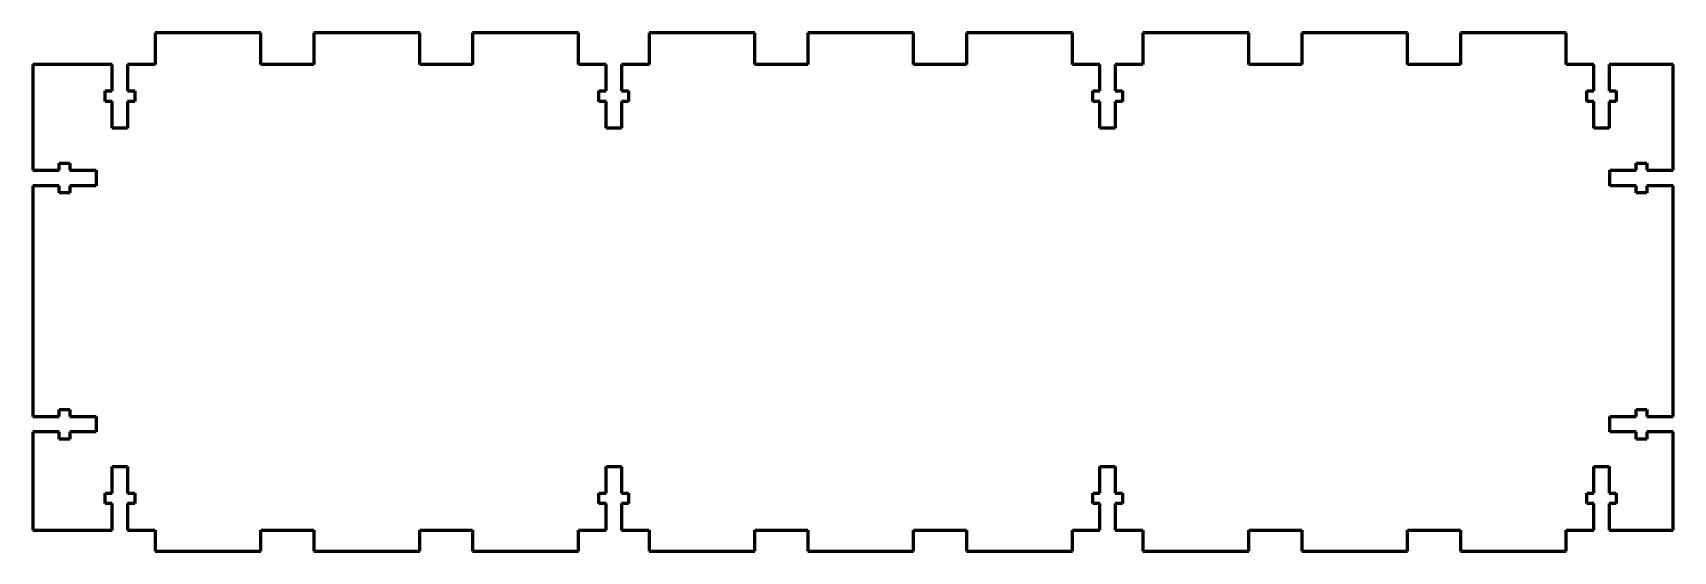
# Model space of a CAD drawing. Header units: millimetres. Extents: x -155 to 155, y -48 to 50.
import ezdxf

# ---------------------------------------------------------------- set-up
doc = ezdxf.new("R2010")
doc.units = ezdxf.units.MM
doc.linetypes.add('K5LT_BASIC', pattern=[0])

msp = doc.modelspace()

# ---------------------------------------------------------------- linework, layer by layer
at = {"color": 150, "linetype": 'K5LT_BASIC', "lineweight": 60, "true_color": 0x0080ff}
for p, q in [((-131.88, 50), (-131.88, 44)), ((-111.88, 50), (-131.88, 50)), ((-111.88, 44), (-111.88, 50)), ((-101.88, 50), (-101.88, 44)), ((-81.88, 50), (-101.88, 50)), ((-81.88, 44), (-81.88, 50)), ((-71.88, 50), (-71.88, 44)), ((-51.88, 50), (-71.88, 50)), ((-51.88, 44), (-51.88, 50)), ((-38.54, 50), (-38.54, 44)), ((-18.54, 50), (-38.54, 50)), ((-18.54, 44), (-18.54, 50)), ((-8.54, 50), (-8.54, 44)), ((11.46, 50), (-8.54, 50)), ((11.46, 44), (11.46, 50)), ((21.46, 50), (21.46, 44)), ((41.46, 50), (21.46, 50)), ((41.46, 44), (41.46, 50)), ((54.8, 50), (54.8, 44)), ((74.8, 50), (54.8, 50)), ((74.8, 44), (74.8, 50)), ((84.8, 50), (84.8, 44)), ((104.8, 50), (84.8, 50)), ((104.8, 44), (104.8, 50)), ((114.8, 50), (114.8, 44)), ((134.8, 50), (114.8, 50)), ((134.8, 44), (134.8, 50)), ((-155, 44), (-155, 24)), ((-140, 44), (-155, 44)), ((-140, 39), (-140, 44)), ((-131.88, 44), (-137.1, 44)), ((-137.1, 44), (-137.1, 39)), ((-101.88, 44), (-111.88, 44)), ((-71.88, 44), (-81.88, 44)), ((-46.67, 44), (-51.88, 44)), ((-46.67, 39), (-46.67, 44)), ((-38.54, 44), (-43.77, 44)), ((-43.77, 44), (-43.77, 39)), ((-8.54, 44), (-18.54, 44)), ((21.46, 44), (11.46, 44)), ((46.67, 44), (41.46, 44)), ((46.67, 39), (46.67, 44)), ((54.8, 44), (49.57, 44)), ((49.57, 44), (49.57, 39)), ((84.8, 44), (74.8, 44)), ((114.8, 44), (104.8, 44)), ((140, 44), (134.8, 44)), ((140, 39), (140, 44)), ((155, 44), (142.9, 44)), ((142.9, 44), (142.9, 39)), ((155, 24), (155, 44)), ((-141.35, 39), (-140, 39)), ((-141.35, 37), (-141.35, 39)), ((-137.1, 39), (-135.75, 39)), ((-135.75, 39), (-135.75, 37)), ((-48.02, 39), (-46.67, 39)), ((-48.02, 37), (-48.02, 39)), ((-43.77, 39), (-42.42, 39)), ((-42.42, 39), (-42.42, 37)), ((45.32, 37), (45.32, 39)), ((45.32, 39), (46.67, 39)), ((49.57, 39), (50.92, 39)), ((50.92, 39), (50.92, 37)), ((138.65, 37), (138.65, 39)), ((138.65, 39), (140, 39)), ((142.9, 39), (144.25, 39)), ((144.25, 39), (144.25, 37)), ((-140, 37), (-141.35, 37)), ((-140, 32), (-140, 37)), ((-135.75, 37), (-137.1, 37)), ((-137.1, 37), (-137.1, 32)), ((-46.67, 37), (-48.02, 37)), ((-46.67, 32), (-46.67, 37)), ((-42.42, 37), (-43.77, 37)), ((-43.77, 37), (-43.77, 32)), ((46.67, 37), (45.32, 37)), ((46.67, 32), (46.67, 37)), ((50.92, 37), (49.57, 37)), ((49.57, 37), (49.57, 32)), ((140, 37), (138.65, 37)), ((140, 32), (140, 37)), ((144.25, 37), (142.9, 37)), ((142.9, 37), (142.9, 32)), ((-137.1, 32), (-140, 32)), ((-43.77, 32), (-46.67, 32)), ((49.57, 32), (46.67, 32)), ((142.9, 32), (140, 32)), ((-150, 25.35), (-148, 25.35)), ((-150, 24), (-150, 25.35)), ((-148, 25.35), (-148, 24)), ((148, 25.35), (150, 25.35)), ((148, 24), (148, 25.35)), ((150, 25.35), (150, 24)), ((-155, 24), (-150, 24)), ((-148, 24), (-143, 24)), ((-143, 24), (-143, 21.1)), ((143, 21.1), (143, 24)), ((143, 24), (148, 24)), ((150, 24), (155, 24)), ((-155, 21.1), (-155, -22.55)), ((-150, 21.1), (-155, 21.1)), ((-150, 19.75), (-150, 21.1)), ((-148, 19.75), (-150, 19.75)), ((-148, 21.1), (-148, 19.75)), ((-143, 21.1), (-148, 21.1)), ((148, 21.1), (143, 21.1)), ((148, 19.75), (148, 21.1)), ((150, 19.75), (148, 19.75)), ((150, 21.1), (150, 19.75)), ((155, 21.1), (150, 21.1)), ((155, -22.55), (155, 21.1)), ((-150, -21.2), (-148, -21.2)), ((-150, -22.55), (-150, -21.2)), ((-148, -21.2), (-148, -22.55)), ((148, -22.55), (148, -21.2)), ((148, -21.2), (150, -21.2)), ((150, -21.2), (150, -22.55)), ((-155, -22.55), (-150, -22.55)), ((-148, -22.55), (-143, -22.55)), ((-143, -22.55), (-143, -25.45)), ((143, -22.55), (148, -22.55)), ((143, -25.45), (143, -22.55)), ((150, -22.55), (155, -22.55)), ((-155, -25.45), (-155, -44)), ((-150, -25.45), (-155, -25.45)), ((-150, -26.8), (-150, -25.45)), ((-148, -26.8), (-150, -26.8)), ((-143, -25.45), (-148, -25.45)), ((-148, -25.45), (-148, -26.8)), ((148, -25.45), (143, -25.45)), ((148, -26.8), (148, -25.45)), ((150, -26.8), (148, -26.8)), ((150, -25.45), (150, -26.8)), ((155, -25.45), (150, -25.45)), ((155, -44), (155, -25.45)), ((-140, -37), (-140, -32)), ((-140, -32), (-137.1, -32)), ((-137.1, -32), (-137.1, -37)), ((-46.67, -32), (-43.77, -32)), ((-46.67, -37), (-46.67, -32)), ((-43.77, -32), (-43.77, -37)), ((46.67, -32), (49.57, -32)), ((46.67, -37), (46.67, -32)), ((49.57, -32), (49.57, -37)), ((140, -32), (142.9, -32)), ((140, -37), (140, -32)), ((142.9, -32), (142.9, -37)), ((-141.35, -39), (-141.35, -37)), ((-141.35, -37), (-140, -37)), ((-137.1, -37), (-135.75, -37)), ((-135.75, -37), (-135.75, -39)), ((-48.02, -39), (-48.02, -37)), ((-48.02, -37), (-46.67, -37)), ((-43.77, -37), (-42.42, -37)), ((-42.42, -37), (-42.42, -39)), ((45.32, -39), (45.32, -37)), ((45.32, -37), (46.67, -37)), ((49.57, -37), (50.92, -37)), ((50.92, -37), (50.92, -39)), ((138.65, -37), (140, -37)), ((138.65, -39), (138.65, -37)), ((142.9, -37), (144.25, -37)), ((144.25, -37), (144.25, -39)), ((-140, -39), (-141.35, -39)), ((-140, -44), (-140, -39)), ((-135.75, -39), (-137.1, -39)), ((-137.1, -39), (-137.1, -44)), ((-46.67, -39), (-48.02, -39)), ((-46.67, -44), (-46.67, -39)), ((-43.77, -39), (-43.77, -44)), ((-42.42, -39), (-43.77, -39)), ((46.67, -39), (45.32, -39)), ((46.67, -44), (46.67, -39)), ((49.57, -39), (49.57, -44)), ((50.92, -39), (49.57, -39)), ((140, -39), (138.65, -39)), ((140, -44), (140, -39)), ((142.9, -39), (142.9, -44)), ((144.25, -39), (142.9, -39)), ((-155, -44), (-140, -44)), ((-137.1, -44), (-131.88, -44)), ((-131.88, -44), (-131.88, -48)), ((-111.88, -44), (-101.88, -44)), ((-111.88, -48), (-111.88, -44)), ((-101.88, -44), (-101.88, -48)), ((-81.88, -44), (-71.88, -44)), ((-81.88, -48), (-81.88, -44)), ((-71.88, -44), (-71.88, -48)), ((-51.88, -44), (-46.67, -44)), ((-51.88, -48), (-51.88, -44)), ((-43.77, -44), (-38.54, -44)), ((-38.54, -44), (-38.54, -48)), ((-18.54, -44), (-8.54, -44)), ((-18.54, -48), (-18.54, -44)), ((-8.54, -44), (-8.54, -48)), ((11.46, -44), (21.46, -44)), ((11.46, -48), (11.46, -44)), ((21.46, -44), (21.46, -48)), ((41.46, -44), (46.67, -44)), ((41.46, -48), (41.46, -44)), ((49.57, -44), (54.8, -44)), ((54.8, -44), (54.8, -48)), ((74.8, -44), (84.8, -44)), ((74.8, -48), (74.8, -44)), ((84.8, -44), (84.8, -48)), ((104.8, -44), (114.8, -44)), ((104.8, -48), (104.8, -44)), ((114.8, -44), (114.8, -48)), ((134.8, -44), (140, -44)), ((134.8, -48), (134.8, -44)), ((142.9, -44), (155, -44)), ((-131.88, -48), (-111.88, -48)), ((-101.88, -48), (-81.88, -48)), ((-71.88, -48), (-51.88, -48)), ((-38.54, -48), (-18.54, -48)), ((-8.54, -48), (11.46, -48)), ((21.46, -48), (41.46, -48)), ((54.8, -48), (74.8, -48)), ((84.8, -48), (104.8, -48)), ((114.8, -48), (134.8, -48))]:
    msp.add_line(p, q, dxfattribs=at)

doc.saveas('drawing.dxf')
